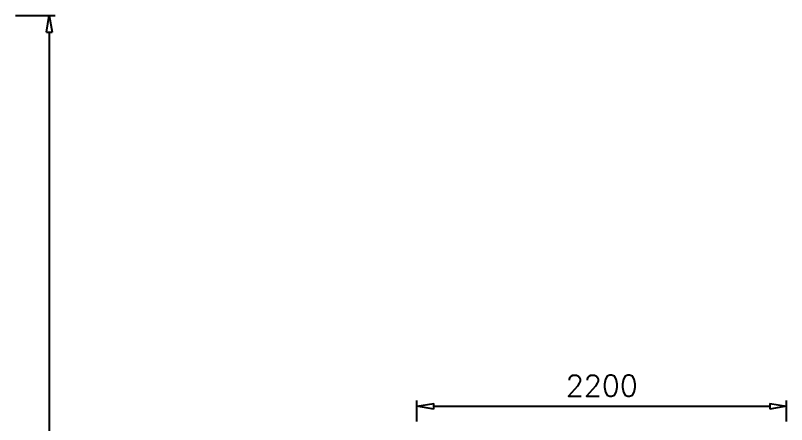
# Model space of a CAD drawing. Header units: millimetres. Extents: x 331487 to 517269, y 198509 to 399936.
# Drawn here: x 429379 to 433969, y 320321 to 322754 of the extents above; entities that cross this region are included whole.
import ezdxf

# ---------------------------------------------------------------- set-up
doc = ezdxf.new("R2010")
doc.units = ezdxf.units.MM
doc.header["$MEASUREMENT"] = 0
doc.layers.add('FOOTING', color=5, linetype='Continuous')
doc.styles.add('RO', font='romans.shx', dxfattribs={"height": 125})

# ---------------------------------------------------------------- blocks, each defined once
blk = doc.blocks.new('_ClosedBlank')
at = {"color": 0, "linetype": 'ByBlock', "lineweight": -2}
for p, q in [((-1, 0.167), (0, 0)), ((-1, 0.167), (-1, -0.167)), ((0, 0), (-1, -0.167))]:
    blk.add_line(p, q, dxfattribs=at)

msp = doc.modelspace()

# ---------------------------------------------------------------- linework, layer by layer
at = {"layer": 'FOOTING', "color": 4}
for p, q in [((429379.3, 322753.5), (429615.6, 322753.5)), ((429580.6, 322653.5), (429580.6, 316853.5)), ((431769.3, 320338.5), (431769.3, 320464.8)), ((431869.3, 320429.8), (433869.3, 320429.8)), ((433969.3, 320338.5), (433969.3, 320464.8))]:
    msp.add_line(p, q, dxfattribs=at)

# ---------------------------------------------------------------- block references
at = {"layer": 'FOOTING', "color": 4, "xscale": 100, "yscale": 100, "zscale": 100}
for p, rotation in [((429580.6, 322753.5), 90), ((431769.3, 320429.8), 180)]:
    msp.add_blockref('_ClosedBlank', p, dxfattribs=dict(at, rotation=rotation))
msp.add_blockref('_ClosedBlank', (433969.3, 320429.8), dxfattribs=at)

# ---------------------------------------------------------------- texts
at = {"layer": 'FOOTING', "color": 3, "insert": (432869.3, 320552.3), "char_height": 125, "attachment_point": 5, "style": 'RO'}
msp.add_mtext('2200', dxfattribs=at)

doc.saveas('drawing.dxf')
